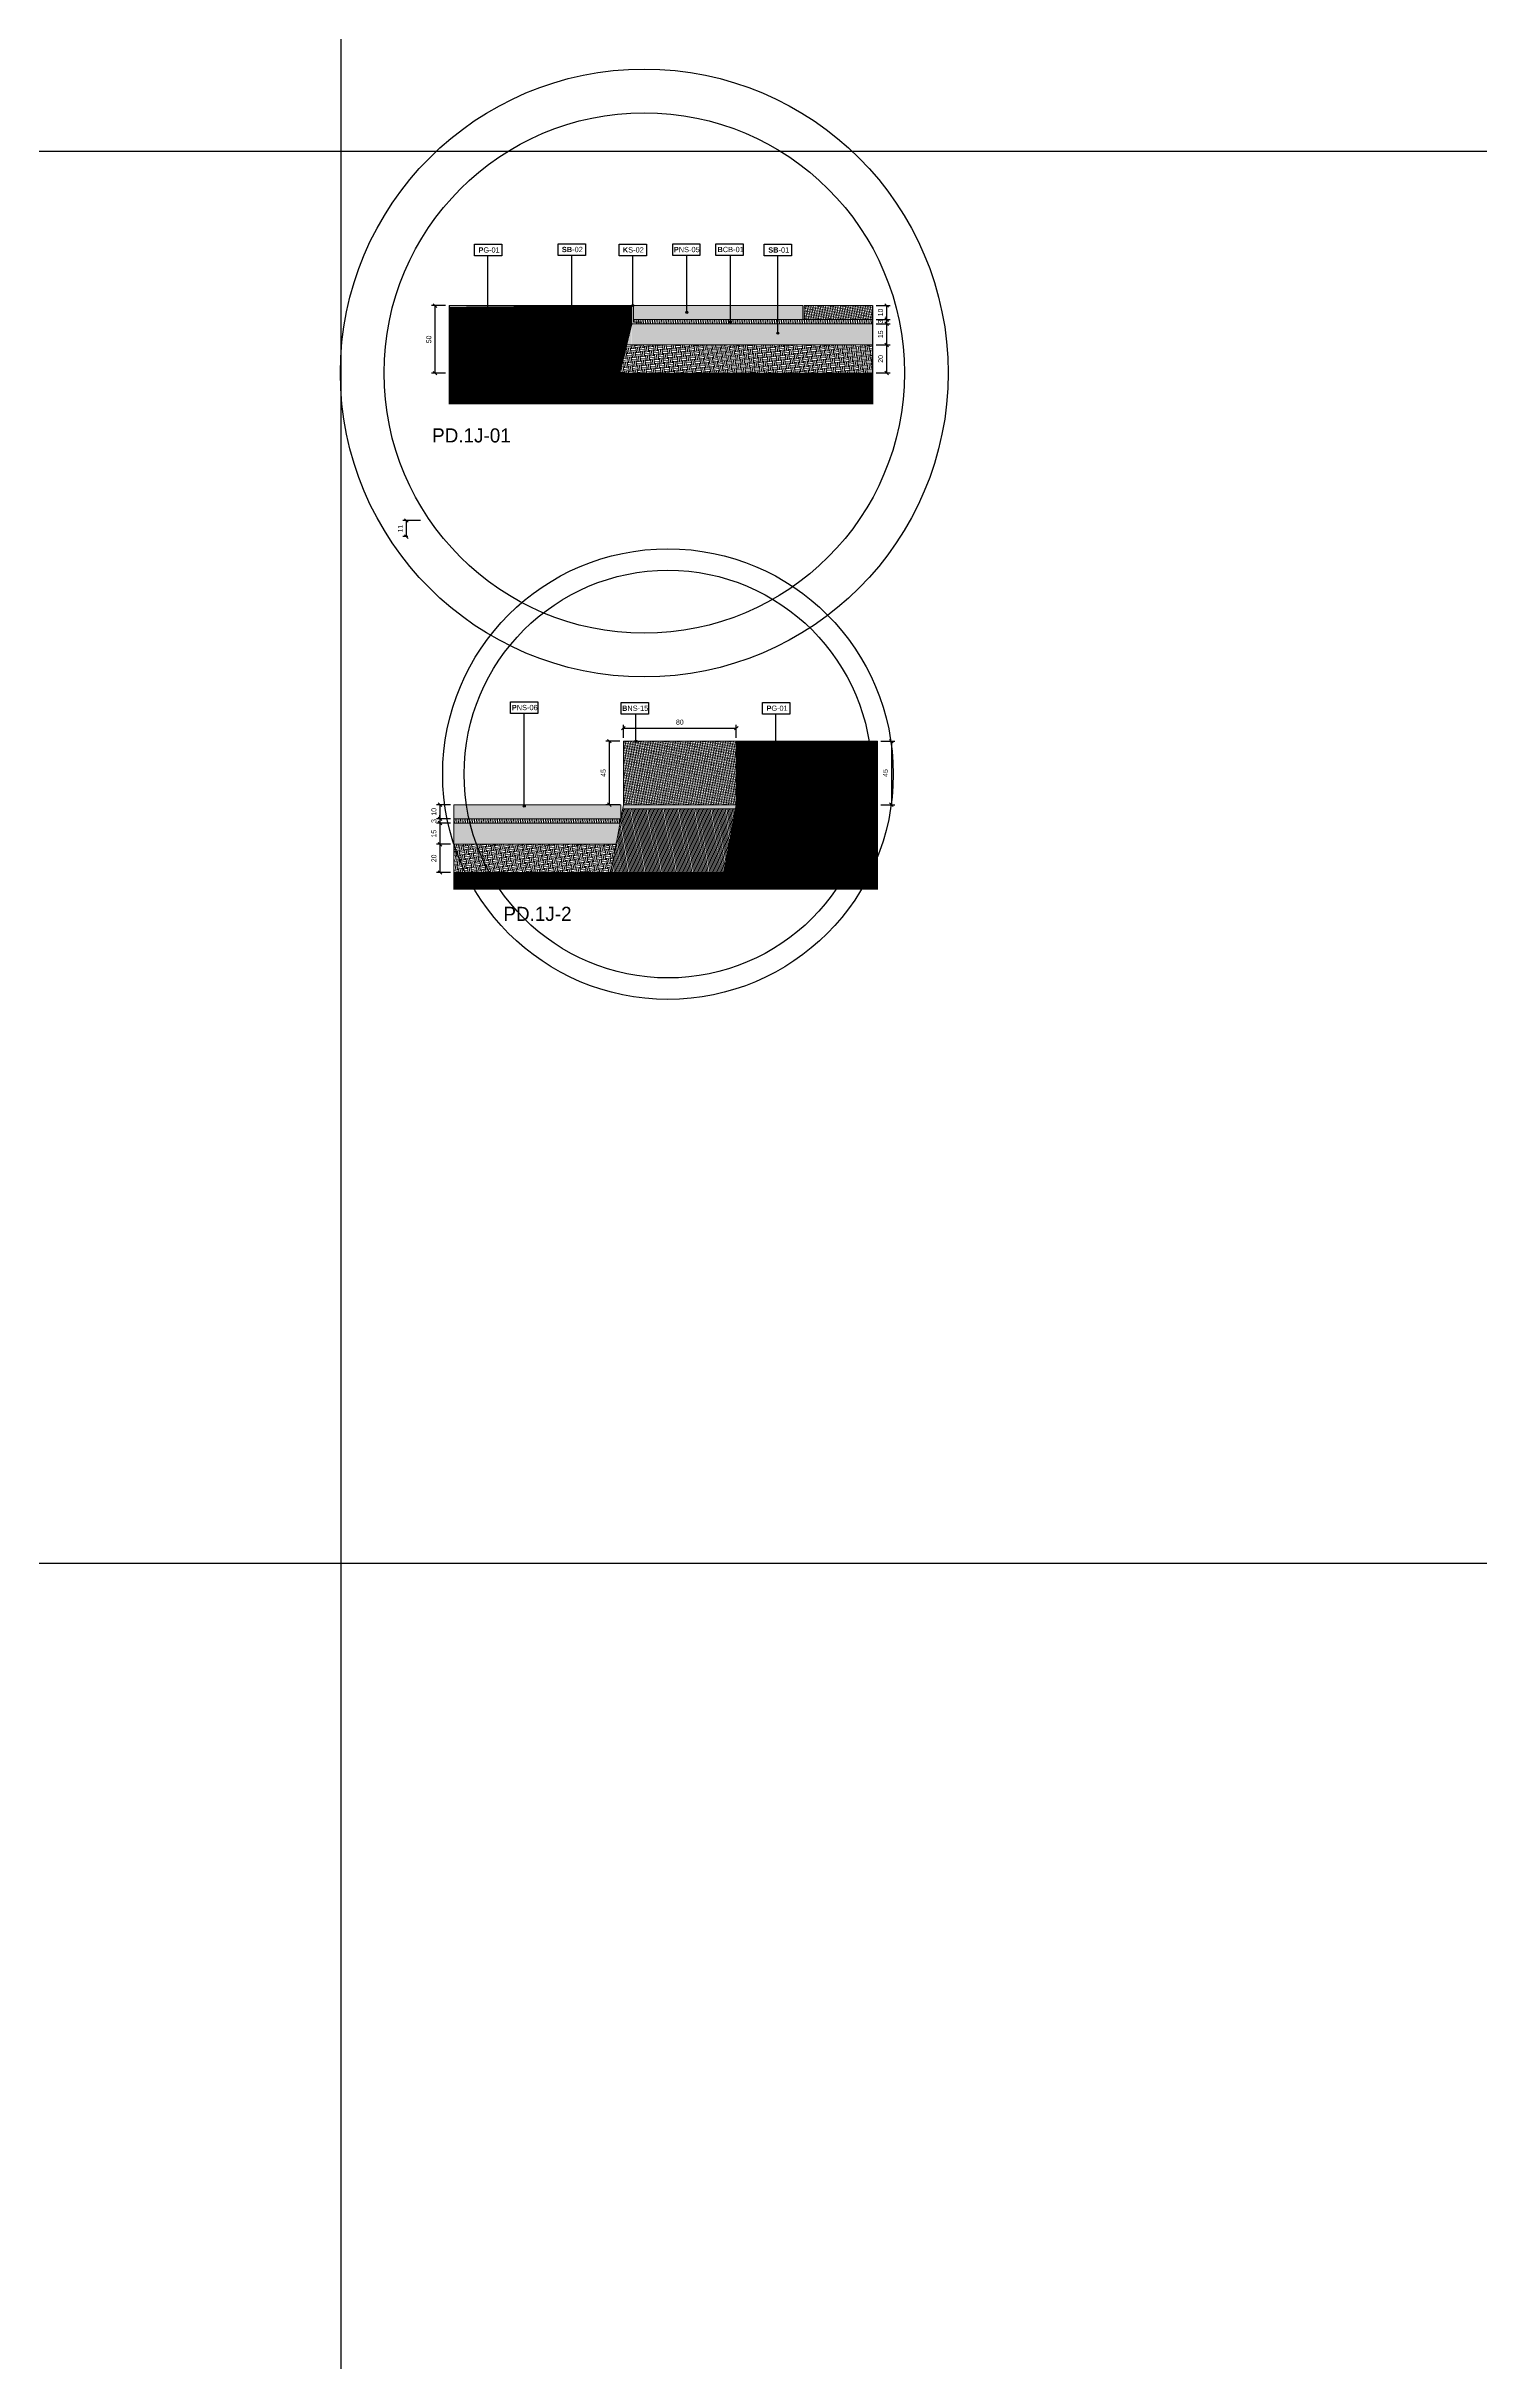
# Model space of a CAD drawing. Header units: metres. Extents: x -325 to 301, y -147 to 149.
# Drawn here: x 20.14 to 30.3, y 17.8 to 34.2 of the extents above; entities that cross this region are included whole.
import ezdxf

# ---------------------------------------------------------------- set-up
doc = ezdxf.new("R2010")
doc.units = ezdxf.units.M
doc.layers.get('Defpoints').update_dxf_attribs({"lineweight": 13})
doc.layers.add('-aux', color=50, linetype='Continuous', plot=False)
doc.layers.add('-AUX-QAD', color=5, linetype='Continuous', plot=False)
doc.layers.add('0-TX-1_25', color=7, linetype='Continuous', true_color=0x3f4f7f)
for name, color, linetype, lineweight, true_color in [('03-TR-Paviment_01_Compacted Ground', 7, 'Continuous', 5, 0xc5a967), ('03-TR-Paviment_08_Natural Stone Bleachers', 7, 'Continuous', 5, 0xafad9d), ('3-TR sorra granitica', 7, 'Continuous', 0, 0xf2dac9), ('3-TR tot_u', 7, 'Continuous', 5, 0x787878)]:
    doc.layers.add(name, color=color, linetype=linetype, lineweight=lineweight, true_color=true_color)
for name, color, linetype, lineweight in [('1-CM', 7, 'Continuous', 0), ('2-L-secció', 1, 'Continuous', 0), ('2-metall', 5, 'Continuous', 0), ('3-TR Formigó', 252, 'Continuous', 0), ('3-TR Seleccionat', 44, 'Continuous', 0), ('3-TR Tot-u', 37, 'Continuous', 0)]:
    doc.layers.add(name, color=color, linetype=linetype, lineweight=lineweight)
for name, color, linetype in [('1-SECCIÓ', 1, 'Continuous'), ('A-KEYPLAN_HATCH', 7, 'Continuous'), ('A_TEXT_2', 7, 'Continuous')]:
    doc.layers.add(name, color=color, linetype=linetype)
doc.styles.add('Arial_4', font='arial.ttf', dxfattribs={"height": 1.8})
doc.styles.get("Standard").update_dxf_attribs({"font": 'arial.ttf'})
doc.styles.add('x-llegenda materials$0$ENGRAVERS', font='TT0586M.TTF')
doc.dimstyles.new('ISO-25', dxfattribs={"dimtxt": 0.1, "dimasz": 0.1, "dimexe": 0.1, "dimexo": 0.1, "dimgap": 0.1, "dimtad": 1, "dimdec": 0, "dimlfac": 100, "dimzin": 9, "dimtxsty": 'Standard', "dimblk": 'OBLIQUE', "dimcen": 0.1, "dimadec": 0, "dimazin": 0, "dimtfac": 1, "dimtdec": 0, "dimtmove": 0, "dimatfit": 3, "dimldrblk": 'OBLIQUE', "dimfxl": 1, "dimarcsym": 0})

# ---------------------------------------------------------------- blocks, each defined once
blk = doc.blocks.new('hatch keyplan 2')
at = {"layer": 'A-KEYPLAN_HATCH'}
blk.add_lwpolyline([(0, 0.0055), (0.0129, 0.0055), (0.0129, 0), (0, 0)], close=True, dxfattribs=at)
blk = doc.blocks.new('hatch keyplan')
at = {"layer": 'A-KEYPLAN_HATCH'}
blk.add_blockref('hatch keyplan 2', (1.4306, 0.8521), dxfattribs=at)
blk = doc.blocks.new('SB-01')
at = {"layer": 'A-KEYPLAN_HATCH'}
blk.add_blockref('hatch keyplan', (-1.4306, -0.8521), dxfattribs=at)
at = {"layer": 'A_TEXT_2', "insert": (-0.0008, 0.004), "char_height": 0.0025, "attachment_point": 1}
blk.add_mtext_dynamic_manual_height_columns('\\pi0.00271;{\\fArial|b1|i0|c0|p34;SB}-01', width=0.014562, gutter_width=0.015, heights=[0], dxfattribs=at)
blk = doc.blocks.new('SB-02')
at = {"layer": 'A-KEYPLAN_HATCH'}
blk.add_blockref('hatch keyplan', (-1.4306, -0.8521), dxfattribs=at)
at = {"layer": 'A_TEXT_2', "insert": (-0.0008, 0.0041), "char_height": 0.0025, "attachment_point": 1}
blk.add_mtext_dynamic_manual_height_columns('\\pi0.00249;{\\fArial|b1|i0|c0|p34;SB}-02', width=0.014562, gutter_width=0.015, heights=[0], dxfattribs=at)
blk = doc.blocks.new('_Oblique')
at = {"color": 0, "lineweight": -2}
blk.add_line((-0.5, -0.5), (0.5, 0.5), dxfattribs=at)
blk = doc.blocks.new('*D658')
at = {"layer": '0-TX-1_25', "color": 0, "lineweight": -2, "transparency": 16777216}
for p, q in [((22.972, 32.363), (22.872, 32.363)), ((22.897, 32.363), (22.897, 31.885)), ((22.972, 31.885), (22.872, 31.885))]:
    blk.add_line(p, q, dxfattribs=at)
at = {"layer": 'Defpoints', "color": 0, "transparency": 16777216}
for p in [(22.997, 32.363), (22.897, 31.885), (22.997, 31.885)]:
    blk.add_point(p, dxfattribs=at)
at = {"layer": '0-TX-1_25', "color": 0, "lineweight": -2, "transparency": 16777216, "xscale": 0.025, "yscale": 0.025, "zscale": 0.025}
for p, rotation in [((22.897, 32.363), 90), ((22.897, 31.885), 270)]:
    blk.add_blockref('_Oblique', p, dxfattribs=dict(at, rotation=rotation))
at = {"layer": '0-TX-1_25', "color": 0, "transparency": 16777216, "insert": (22.854, 32.124), "char_height": 0.035, "attachment_point": 5, "rotation": 90}
blk.add_mtext('50', dxfattribs=at)
blk = doc.blocks.new('POINT')
at = {"layer": '0-TX-1_25'}
h = blk.add_hatch(dxfattribs=at)
h.set_pattern_fill('ANGLE', color=256)
h.set_pattern_definition([(0, (-83.747, -12.726), (0, 6.985), [5.08, -1.905]), (90, (-83.747, -12.726), (-6.985, 4e-16), [5.08, -1.905])])
edge = h.paths.add_edge_path()
edge.add_arc((0, 0), 0.0075, 0, 360)
h = blk.add_hatch(color=256, dxfattribs=at)
h.dxf.hatch_style = 1
edge = h.paths.add_edge_path()
edge.add_arc((0, 0), 0.0075, 0, 360)
blk.add_circle((0, 0), 0.0075, dxfattribs=at)
blk = doc.blocks.new('K06')
at = {"layer": 'A-KEYPLAN_HATCH'}
blk.add_blockref('hatch keyplan', (-1.4306, -0.8521), dxfattribs=at)
at = {"layer": 'A_TEXT_2', "insert": (-0.0008, 0.004), "char_height": 0.0025, "attachment_point": 1}
blk.add_mtext_dynamic_manual_height_columns('\\pi0.00255;{\\fArial|b1|i0|c0|p34;K}S-02', width=0.014562, gutter_width=0.015, heights=[0], dxfattribs=at)
blk = doc.blocks.new('B-CB01')
at = {"layer": 'A-KEYPLAN_HATCH'}
blk.add_blockref('hatch keyplan', (-1.4306, -0.8521), dxfattribs=at)
at = {"layer": 'A_TEXT_2', "insert": (-0.0008, 0.0041), "char_height": 0.0025, "attachment_point": 1}
blk.add_mtext_dynamic_manual_height_columns('\\pi0.00152;{\\fArial|b1|i0|c0|p34;B}CB-01', width=0.014562, gutter_width=0.015, heights=[0], dxfattribs=at)
blk = doc.blocks.new('PNS_05')
at = {"layer": 'A-KEYPLAN_HATCH', "xscale": 0.7124947396918078, "yscale": 0.7124947396918078, "zscale": 0.7124947396918078}
blk.add_blockref('hatch keyplan', (-1.01928, -0.60715), dxfattribs=at)
at = {"layer": 'A_TEXT_2', "insert": (-0.00057, 0.00291), "char_height": 0.0017812, "attachment_point": 1}
blk.add_mtext_dynamic_manual_height_columns('\\pi0.00097;{\\fArial|b1|i0|c0|p34;P}NS-05', width=0.0103753, gutter_width=0.01069, heights=[0], dxfattribs=at)
blk = doc.blocks.new('PG01')
at = {"layer": 'A-KEYPLAN_HATCH'}
blk.add_blockref('hatch keyplan', (-1.4296, -0.8521), dxfattribs=at)
at = {"layer": 'A-KEYPLAN_HATCH', "insert": (0.0002, 0.004), "char_height": 0.002459, "attachment_point": 1, "line_spacing_factor": 0.938532, "style": 'Arial_4'}
blk.add_mtext_dynamic_manual_height_columns('\\pi0.00276;{\\fArial|b1|i0|c0|p34;P}G-01', width=0.014562, gutter_width=0.015, heights=[0], dxfattribs=at)
blk = doc.blocks.new('*D1507')
at = {"layer": '0-TX-1_25', "color": 0, "lineweight": -2, "transparency": 16777216}
for p, q in [((125.071, 30.38), (124.976, 30.38)), ((125.001, 30.38), (125.001, 30.229)), ((124.901, 30.229), (125.026, 30.229))]:
    blk.add_line(p, q, dxfattribs=at)
at = {"layer": 'Defpoints', "color": 0, "transparency": 16777216}
for p in [(125.096, 30.38), (22.721, 30.229), (125.001, 30.229)]:
    blk.add_point(p, dxfattribs=at)
at = {"layer": '0-TX-1_25', "color": 0, "lineweight": -2, "transparency": 16777216, "xscale": 0.025, "yscale": 0.025, "zscale": 0.025}
for p, rotation in [((125.001, 30.38), 90), ((125.001, 30.229), 270)]:
    blk.add_blockref('_Oblique', p, dxfattribs=dict(at, rotation=rotation))
at = {"layer": '0-TX-1_25', "color": 0, "transparency": 16777216, "insert": (124.958, 30.304), "char_height": 0.035, "attachment_point": 5, "rotation": 90}
blk.add_mtext('15', dxfattribs=at)
blk = doc.blocks.new('*D1590')
at = {"layer": '0-TX-1_25', "color": 0, "lineweight": -2, "transparency": 16777216}
for p, q in [((26.022, 32.364), (26.122, 32.364)), ((26.097, 32.364), (26.097, 32.265)), ((26.022, 32.265), (26.122, 32.265))]:
    blk.add_line(p, q, dxfattribs=at)
at = {"layer": 'Defpoints', "color": 0, "transparency": 16777216}
for p in [(25.997, 32.364), (25.997, 32.265), (26.097, 32.265)]:
    blk.add_point(p, dxfattribs=at)
at = {"layer": '0-TX-1_25', "color": 0, "lineweight": -2, "transparency": 16777216, "xscale": 0.025, "yscale": 0.025, "zscale": 0.025}
for p, rotation in [((26.097, 32.364), 90), ((26.097, 32.265), 270)]:
    blk.add_blockref('_Oblique', p, dxfattribs=dict(at, rotation=rotation))
at = {"layer": '0-TX-1_25', "color": 0, "transparency": 16777216, "insert": (26.054, 32.315), "char_height": 0.035, "attachment_point": 5, "rotation": 90}
blk.add_mtext('10', dxfattribs=at)
blk = doc.blocks.new('*D1591')
at = {"layer": '0-TX-1_25', "color": 0, "lineweight": -2, "transparency": 16777216}
for p, q in [((26.022, 32.264), (26.122, 32.264)), ((26.022, 32.235), (26.122, 32.235)), ((26.097, 32.264), (26.097, 32.289)), ((26.097, 32.264), (26.097, 32.235)), ((26.097, 32.235), (26.097, 32.21))]:
    blk.add_line(p, q, dxfattribs=at)
at = {"layer": 'Defpoints', "color": 0, "transparency": 16777216}
for p in [(25.997, 32.264), (25.997, 32.235), (26.097, 32.235)]:
    blk.add_point(p, dxfattribs=at)
at = {"layer": '0-TX-1_25', "color": 0, "lineweight": -2, "transparency": 16777216, "xscale": 0.025, "yscale": 0.025, "zscale": 0.025}
for p, rotation in [((26.097, 32.264), 270), ((26.097, 32.235), 90)]:
    blk.add_blockref('_Oblique', p, dxfattribs=dict(at, rotation=rotation))
at = {"layer": '0-TX-1_25', "color": 0, "transparency": 16777216, "insert": (26.054, 32.25), "char_height": 0.035, "attachment_point": 5, "rotation": 90}
blk.add_mtext('3', dxfattribs=at)
blk = doc.blocks.new('*D1592')
at = {"layer": '0-TX-1_25', "color": 0, "lineweight": -2, "transparency": 16777216}
for p, q in [((26.022, 32.235), (26.122, 32.235)), ((26.097, 32.235), (26.097, 32.085)), ((26.022, 32.085), (26.122, 32.085))]:
    blk.add_line(p, q, dxfattribs=at)
at = {"layer": 'Defpoints', "color": 0, "transparency": 16777216}
for p in [(25.997, 32.235), (25.997, 32.085), (26.097, 32.085)]:
    blk.add_point(p, dxfattribs=at)
at = {"layer": '0-TX-1_25', "color": 0, "lineweight": -2, "transparency": 16777216, "xscale": 0.025, "yscale": 0.025, "zscale": 0.025}
for p, rotation in [((26.097, 32.235), 90), ((26.097, 32.085), 270)]:
    blk.add_blockref('_Oblique', p, dxfattribs=dict(at, rotation=rotation))
at = {"layer": '0-TX-1_25', "color": 0, "transparency": 16777216, "insert": (26.054, 32.16), "char_height": 0.035, "attachment_point": 5, "rotation": 90}
blk.add_mtext('15', dxfattribs=at)
blk = doc.blocks.new('*D1593')
at = {"layer": '0-TX-1_25', "color": 0, "lineweight": -2, "transparency": 16777216}
for p, q in [((26.022, 32.085), (26.122, 32.085)), ((26.097, 32.085), (26.097, 31.886)), ((26.022, 31.886), (26.122, 31.886))]:
    blk.add_line(p, q, dxfattribs=at)
at = {"layer": 'Defpoints', "color": 0, "transparency": 16777216}
for p in [(25.997, 32.085), (25.997, 31.886), (26.097, 31.886)]:
    blk.add_point(p, dxfattribs=at)
at = {"layer": '0-TX-1_25', "color": 0, "lineweight": -2, "transparency": 16777216, "xscale": 0.025, "yscale": 0.025, "zscale": 0.025}
for p, rotation in [((26.097, 32.085), 90), ((26.097, 31.886), 270)]:
    blk.add_blockref('_Oblique', p, dxfattribs=dict(at, rotation=rotation))
at = {"layer": '0-TX-1_25', "color": 0, "transparency": 16777216, "insert": (26.054, 31.986), "char_height": 0.035, "attachment_point": 5, "rotation": 90}
blk.add_mtext('20', dxfattribs=at)
blk = doc.blocks.new('*D1706')
at = {"layer": '0-TX-1_25', "color": 0, "lineweight": -2, "transparency": 16777216}
for p, q in [((24.232, 29.303), (24.232, 29.395)), ((24.232, 29.37), (25.032, 29.37)), ((25.032, 29.303), (25.032, 29.395))]:
    blk.add_line(p, q, dxfattribs=at)
at = {"layer": 'Defpoints', "color": 0, "transparency": 16777216}
for p in [(25.032, 29.37), (24.232, 29.278), (25.032, 29.278)]:
    blk.add_point(p, dxfattribs=at)
at = {"layer": '0-TX-1_25', "color": 0, "lineweight": -2, "transparency": 16777216, "xscale": 0.025, "yscale": 0.025, "zscale": 0.025, "rotation": 180}
blk.add_blockref('_Oblique', (24.232, 29.37), dxfattribs=at)
at = {"layer": '0-TX-1_25', "color": 0, "lineweight": -2, "transparency": 16777216, "xscale": 0.025, "yscale": 0.025, "zscale": 0.025}
blk.add_blockref('_Oblique', (25.032, 29.37), dxfattribs=at)
at = {"layer": '0-TX-1_25', "color": 0, "transparency": 16777216, "insert": (24.632, 29.413), "char_height": 0.035, "attachment_point": 5}
blk.add_mtext('80', dxfattribs=at)
blk = doc.blocks.new('BNS-15')
at = {"layer": 'A-KEYPLAN_HATCH', "xscale": 0.7124947396918078, "yscale": 0.7124947396918078, "zscale": 0.7124947396918078}
blk.add_blockref('hatch keyplan', (-1.01928, -0.60715), dxfattribs=at)
at = {"layer": 'A_TEXT_2', "insert": (0.00031, 0.00286), "char_height": 0.0017812, "attachment_point": 1}
blk.add_mtext_dynamic_manual_height_columns('{\\fArial|b1|i0|c0|p34;B}NS-15', width=0.0103753, gutter_width=0.01069, heights=[0], dxfattribs=at)
blk = doc.blocks.new('*D1707')
at = {"layer": '0-TX-1_25', "color": 0, "lineweight": -2, "transparency": 16777216}
for p, q in [((26.057, 29.278), (26.156, 29.278)), ((26.131, 29.278), (26.131, 28.828)), ((26.057, 28.828), (26.156, 28.828))]:
    blk.add_line(p, q, dxfattribs=at)
at = {"layer": 'Defpoints', "color": 0, "transparency": 16777216}
for p in [(26.032, 29.278), (26.032, 28.828), (26.131, 28.828)]:
    blk.add_point(p, dxfattribs=at)
at = {"layer": '0-TX-1_25', "color": 0, "lineweight": -2, "transparency": 16777216, "xscale": 0.025, "yscale": 0.025, "zscale": 0.025}
for p, rotation in [((26.131, 29.278), 90), ((26.131, 28.828), 270)]:
    blk.add_blockref('_Oblique', p, dxfattribs=dict(at, rotation=rotation))
at = {"layer": '0-TX-1_25', "color": 0, "transparency": 16777216, "insert": (26.088, 29.053), "char_height": 0.035, "attachment_point": 5, "rotation": 90}
blk.add_mtext('45', dxfattribs=at)
blk = doc.blocks.new('*D1708')
at = {"layer": '0-TX-1_25', "color": 0, "lineweight": -2, "transparency": 16777216}
for p, q in [((24.207, 29.278), (24.108, 29.278)), ((24.133, 28.828), (24.133, 29.278)), ((24.207, 28.828), (24.108, 28.828))]:
    blk.add_line(p, q, dxfattribs=at)
at = {"layer": 'Defpoints', "color": 0, "transparency": 16777216}
for p in [(24.133, 29.278), (24.232, 29.278), (24.232, 28.828)]:
    blk.add_point(p, dxfattribs=at)
at = {"layer": '0-TX-1_25', "color": 0, "lineweight": -2, "transparency": 16777216, "xscale": 0.025, "yscale": 0.025, "zscale": 0.025}
for p, rotation in [((24.133, 29.278), 90), ((24.133, 28.828), 270)]:
    blk.add_blockref('_Oblique', p, dxfattribs=dict(at, rotation=rotation))
at = {"layer": '0-TX-1_25', "color": 0, "transparency": 16777216, "insert": (24.09, 29.053), "char_height": 0.035, "attachment_point": 5, "rotation": 90}
blk.add_mtext('45', dxfattribs=at)
blk = doc.blocks.new('*D1709')
at = {"layer": '0-TX-1_25', "color": 0, "lineweight": -2, "transparency": 16777216}
for p, q in [((23.007, 28.828), (22.908, 28.828)), ((23.007, 28.728), (22.908, 28.728)), ((22.933, 28.828), (22.933, 28.728))]:
    blk.add_line(p, q, dxfattribs=at)
at = {"layer": 'Defpoints', "color": 0, "transparency": 16777216}
for p in [(22.933, 28.728), (23.032, 28.828), (23.032, 28.728)]:
    blk.add_point(p, dxfattribs=at)
at = {"layer": '0-TX-1_25', "color": 0, "lineweight": -2, "transparency": 16777216, "xscale": 0.025, "yscale": 0.025, "zscale": 0.025}
for p, rotation in [((22.933, 28.828), 90), ((22.933, 28.728), 270)]:
    blk.add_blockref('_Oblique', p, dxfattribs=dict(at, rotation=rotation))
at = {"layer": '0-TX-1_25', "color": 0, "transparency": 16777216, "insert": (22.89, 28.778), "char_height": 0.035, "attachment_point": 5, "rotation": 90}
blk.add_mtext('10', dxfattribs=at)
blk = doc.blocks.new('*D1710')
at = {"layer": '0-TX-1_25', "color": 0, "lineweight": -2, "transparency": 16777216}
for p, q in [((23.007, 28.728), (22.908, 28.728)), ((22.933, 28.728), (22.933, 28.753)), ((22.933, 28.728), (22.933, 28.698)), ((23.007, 28.698), (22.908, 28.698)), ((22.933, 28.698), (22.933, 28.673))]:
    blk.add_line(p, q, dxfattribs=at)
at = {"layer": 'Defpoints', "color": 0, "transparency": 16777216}
for p in [(23.032, 28.728), (22.933, 28.698), (23.032, 28.698)]:
    blk.add_point(p, dxfattribs=at)
at = {"layer": '0-TX-1_25', "color": 0, "lineweight": -2, "transparency": 16777216, "xscale": 0.025, "yscale": 0.025, "zscale": 0.025}
for p, rotation in [((22.933, 28.728), 270), ((22.933, 28.698), 90)]:
    blk.add_blockref('_Oblique', p, dxfattribs=dict(at, rotation=rotation))
at = {"layer": '0-TX-1_25', "color": 0, "transparency": 16777216, "insert": (22.89, 28.713), "char_height": 0.035, "attachment_point": 5, "rotation": 90}
blk.add_mtext('3', dxfattribs=at)
blk = doc.blocks.new('*D1711')
at = {"layer": '0-TX-1_25', "color": 0, "lineweight": -2, "transparency": 16777216}
for p, q in [((23.007, 28.698), (22.908, 28.698)), ((23.007, 28.548), (22.908, 28.548)), ((22.933, 28.698), (22.933, 28.548))]:
    blk.add_line(p, q, dxfattribs=at)
at = {"layer": 'Defpoints', "color": 0, "transparency": 16777216}
for p in [(22.933, 28.548), (23.032, 28.698), (23.032, 28.548)]:
    blk.add_point(p, dxfattribs=at)
at = {"layer": '0-TX-1_25', "color": 0, "lineweight": -2, "transparency": 16777216, "xscale": 0.025, "yscale": 0.025, "zscale": 0.025}
for p, rotation in [((22.933, 28.698), 90), ((22.933, 28.548), 270)]:
    blk.add_blockref('_Oblique', p, dxfattribs=dict(at, rotation=rotation))
at = {"layer": '0-TX-1_25', "color": 0, "transparency": 16777216, "insert": (22.89, 28.623), "char_height": 0.035, "attachment_point": 5, "rotation": 90}
blk.add_mtext('15', dxfattribs=at)
blk = doc.blocks.new('*D1712')
at = {"layer": '0-TX-1_25', "color": 0, "lineweight": -2, "transparency": 16777216}
for p, q in [((23.007, 28.548), (22.908, 28.548)), ((22.933, 28.548), (22.933, 28.348)), ((23.007, 28.348), (22.908, 28.348))]:
    blk.add_line(p, q, dxfattribs=at)
at = {"layer": 'Defpoints', "color": 0, "transparency": 16777216}
for p in [(23.032, 28.548), (22.933, 28.348), (23.032, 28.348)]:
    blk.add_point(p, dxfattribs=at)
at = {"layer": '0-TX-1_25', "color": 0, "lineweight": -2, "transparency": 16777216, "xscale": 0.025, "yscale": 0.025, "zscale": 0.025}
for p, rotation in [((22.933, 28.548), 90), ((22.933, 28.348), 270)]:
    blk.add_blockref('_Oblique', p, dxfattribs=dict(at, rotation=rotation))
at = {"layer": '0-TX-1_25', "color": 0, "transparency": 16777216, "insert": (22.89, 28.448), "char_height": 0.035, "attachment_point": 5, "rotation": 90}
blk.add_mtext('20', dxfattribs=at)
blk = doc.blocks.new('*D1716')
at = {"layer": '0-TX-1_25', "color": 0, "lineweight": -2, "transparency": 16777216}
for p, q in [((22.794, 30.841), (22.669, 30.841)), ((22.694, 30.841), (22.694, 30.727)), ((22.706, 30.727), (22.669, 30.727))]:
    blk.add_line(p, q, dxfattribs=at)
at = {"layer": 'Defpoints', "color": 0, "transparency": 16777216}
for p in [(141.186, 30.841), (22.694, 30.727), (22.731, 30.727)]:
    blk.add_point(p, dxfattribs=at)
at = {"layer": '0-TX-1_25', "color": 0, "lineweight": -2, "transparency": 16777216, "xscale": 0.025, "yscale": 0.025, "zscale": 0.025}
for p, rotation in [((22.694, 30.841), 90), ((22.694, 30.727), 270)]:
    blk.add_blockref('_Oblique', p, dxfattribs=dict(at, rotation=rotation))
at = {"layer": '0-TX-1_25', "color": 0, "transparency": 16777216, "insert": (22.652, 30.784), "char_height": 0.035, "attachment_point": 5, "rotation": 90}
blk.add_mtext('11', dxfattribs=at)
blk = doc.blocks.new('PNS06')
at = {"layer": 'A-KEYPLAN_HATCH', "xscale": 0.7124947396918078, "yscale": 0.7124947396918078, "zscale": 0.7124947396918078}
blk.add_blockref('hatch keyplan', (-1.01928, -0.60715), dxfattribs=at)
at = {"layer": 'A_TEXT_2', "insert": (-0.00057, 0.00291), "char_height": 0.0017812, "attachment_point": 1}
blk.add_mtext_dynamic_manual_height_columns('\\pi0.00098;{\\fArial|b1|i0|c0|p34;P}NS-06', width=0.0103753, gutter_width=0.01069, heights=[0], dxfattribs=at)

msp = doc.modelspace()

# ---------------------------------------------------------------- hatches: boundary and pattern name
at = {"layer": '03-TR-Paviment_01_Compacted Ground'}
h = msp.add_hatch(dxfattribs=at)
h.set_pattern_fill('ANSI31', color=256, scale=0.002, angle=225, style=0)
h.set_pattern_definition([(270, (-177.0863813, -19.1960234), (0.00635, -2e-18), [])])
h.paths.add_polyline_path([(22.997, 32.355), (22.997, 31.885), (24.207, 31.886), (24.293, 32.234), (24.291, 32.364)])
h = msp.add_hatch(dxfattribs=at)
h.set_pattern_fill('ANSI31', color=256, scale=0.002, angle=45, style=0)
h.set_pattern_definition([(90, (1.918638, -40.0865107), (-0.00635, 0), [])])
h.paths.add_polyline_path([(25.032, 29.278), (25.032, 28.828), (26.032, 28.828), (26.032, 29.278)])
at = {"layer": '03-TR-Paviment_08_Natural Stone Bleachers'}
h = msp.add_hatch(dxfattribs=at)
h.set_pattern_fill('DASH', color=256, scale=0.002611, angle=233, style=0, double=1)
h.set_pattern_definition([(233, (-127.440008, -92.483593), (0.0016315323, -0.0116089556), [0.0082894435, -0.0082894435])])
h.paths.add_polyline_path([(24.306, 32.364), (24.304, 32.264), (25.504, 32.265), (25.504, 32.364)])
h = msp.add_hatch(dxfattribs=at)
h.set_pattern_fill('DASH', color=256, scale=0.002611, angle=233, style=0, double=1)
h.set_pattern_definition([(233, (-126.230008, -92.483593), (0.0016315323, -0.0116089556), [0.0082894435, -0.0082894435])])
h.paths.add_polyline_path([(25.516, 32.364), (25.514, 32.264), (25.997, 32.265), (25.997, 32.364)])
h = msp.add_hatch(dxfattribs=at)
h.set_pattern_fill('DASH', color=256, scale=0.002611, angle=232.4264, style=0, double=1)
h.set_pattern_definition([(232.4264096, (-128.020739, -92.539185), (0.00151523477, -0.01162470696), [0.0082894435, -0.0082894435])])
h.paths.add_polyline_path([(24.232, 29.278), (24.232, 28.829), (25.032, 28.828), (25.032, 29.278)])
h = msp.add_hatch(dxfattribs=at)
h.set_pattern_fill('DASH', color=256, scale=0.002611, angle=233, style=0, double=1)
h.set_pattern_definition([(233, (-128.730769, -96.019385), (0.0016315323, -0.0116089556), [0.0082894435, -0.0082894435])])
h.paths.add_polyline_path([(23.032, 28.828), (23.032, 28.728), (24.213, 28.729), (24.213, 28.828)])
at = {"layer": '2-metall'}
h = msp.add_hatch(dxfattribs=at)
h.set_pattern_fill('ANGLE', color=256)
h.set_pattern_definition([(0, (-39.849, 0), (0, 6.985), [5.08, -1.905]), (90, (-39.849, 0), (-6.985, 4e-16), [5.08, -1.905])])
h.paths.add_polyline_path([(24.304, 32.364), (24.304, 32.245), (24.363, 32.245), (24.363, 32.234), (24.293, 32.234), (24.293, 32.364)])
at = {"layer": '3-TR Formigó'}
h = msp.add_hatch(dxfattribs=at)
h.set_pattern_fill('ANSI31', color=256, scale=0.003, angle=234.1752, style=0)
h.set_pattern_definition([(279.17524, (27.141279, 28.578435), (0.00940313, 0.001518806), [])])
h.paths.add_polyline_path([(25.026, 28.798), (24.226, 28.798), (24.143, 28.348), (24.943, 28.348)])
at = {"layer": '3-TR Seleccionat'}
h = msp.add_hatch(dxfattribs=at)
h.set_pattern_fill('ANSI31', color=256, scale=0.002, angle=223.8682, style=0)
h.set_pattern_definition([(268.8682194564, (428160.5585665, -659389.800919), (-0.00634876117834, 0.00012542527825), [])])
h.paths.add_polyline_path([(25.997, 31.886), (22.997, 31.885), (22.997, 31.665), (25.997, 31.665)])
h = msp.add_hatch(dxfattribs=at)
h.set_pattern_fill('ANSI31', color=256, scale=0.002, angle=45, style=0)
h.set_pattern_definition([(90, (-441048.6993794, -650807.746553), (-0.00635, 1e-18), [])])
h.paths.add_polyline_path([(23.032, 28.348), (23.032, 28.228), (26.032, 28.228), (26.032, 28.828), (25.032, 28.828), (24.943, 28.348)])
at = {"layer": '3-TR sorra granitica'}
h = msp.add_hatch(dxfattribs=at)
h.set_pattern_fill('LINE', color=256, scale=0.1, angle=51.1041, style=0)
h.set_pattern_definition([(86.7506083, (59.926771, 238.771603), (-0.0124799034, 0.00070852734), [])])
h.paths.add_polyline_path([(24.293, 32.245), (24.293, 32.245), (24.293, 32.265), (24.293, 32.265)])
h.paths.add_polyline_path([(24.304, 32.265), (24.304, 32.257), (24.32, 32.235), (25.997, 32.235), (25.997, 32.265)])
h = msp.add_hatch(dxfattribs=at)
h.set_pattern_fill('LINE', color=256, scale=0.1, angle=51.1041, style=0)
h.set_pattern_definition([(86.7506083, (58.665838, 235.23541), (-0.0124799034, 0.00070852734), [])])
h.paths.add_polyline_path([(23.032, 28.709), (23.032, 28.709), (23.032, 28.728), (23.032, 28.728)])
h.paths.add_polyline_path([(23.043, 28.728), (23.036, 28.721), (23.032, 28.698), (24.208, 28.698), (24.213, 28.729)])
at = {"layer": '3-TR Tot-u'}
h = msp.add_hatch(dxfattribs=at)
h.set_pattern_fill('EARTH', color=256, scale=0.005, angle=-84.0741)
h.set_pattern_definition([(275.925852, (-39.529067, -47.501847), (0.034858251, -0.028302426), [0.03175, -0.03175]), (275.925852, (-39.517225, -47.500618), (0.034858251, -0.028302426), [0.03175, -0.03175]), (275.925852, (-39.505382, -47.499388), (0.034858251, -0.028302426), [0.03175, -0.03175]), (5.925852, (-39.501025, -47.502926), (0.028302426, 0.034858251), [0.03175, -0.03175]), (5.925852, (-39.499796, -47.51477), (0.028302426, 0.034858251), [0.03175, -0.03175]), (5.925852, (-39.498566, -47.52661), (0.028302426, 0.034858251), [0.03175, -0.03175])])
h.paths.add_polyline_path([(24.257, 32.086), (24.207, 31.886), (25.997, 31.886), (25.997, 32.085), (24.289, 32.086)])
h = msp.add_hatch(dxfattribs=at)
h.set_pattern_fill('EARTH', color=256, scale=0.005, angle=-80.8248, style=0)
h.set_pattern_definition([(279.17524, (-21.678828, 33.590235), (0.036406452, -0.026281081), [0.03175, -0.03175]), (279.17524, (-21.667074, 33.592134), (0.036406452, -0.026281081), [0.03175, -0.03175]), (279.17524, (-21.65532, 33.594032), (0.036406452, -0.026281081), [0.03175, -0.03175]), (9.17524, (-21.65077, 33.590747), (0.026281081, 0.036406452), [0.03175, -0.03175]), (9.17524, (-21.64887, 33.578993), (0.026281081, 0.036406452), [0.03175, -0.03175]), (9.17524, (-21.646972, 33.56724), (0.026281081, 0.036406452), [0.03175, -0.03175])])
h.paths.add_polyline_path([(24.143, 28.348), (24.18, 28.548), (23.032, 28.548), (23.032, 28.348)])
at = {"layer": '3-TR tot_u'}
h = msp.add_hatch(dxfattribs=at)
h.set_pattern_fill('AR-CONC', color=256, scale=0.00025, angle=92.9928)
h.set_pattern_definition([(142.992814, (-39.529067, -47.501847), (0.001601339, 0.045692094), [0.0047625, -0.0523875]), (87.992814, (-39.529067, -47.501847), (-0.047239044, -0.011292642), [0.00381, -0.041910146]), (193.44426, (-39.528934, -47.49804), (-0.045637704, 0.034399452), [0.004047502, -0.044522561]), (139.177014, (-39.54175, -47.50251), (0.00695794, 0.068226093), [0.00714375, -0.07858125]), (189.62837, (-39.54117, -47.496824), (-0.064870924, 0.05604051), [0.006071256, -0.0667839]), (84.176966, (-39.54175, -47.50251), (-0.064870924, 0.05604051), [0.00571499, -0.062864933]), (113.992814, (-39.53891, -47.496003), (0.023552455, 0.039186736), [0.0047625, -0.0523875]), (58.992814, (-39.53891, -47.496003), (-0.04679087, 0.013025288), [0.00381, -0.04191]), (164.44426, (-39.53695, -47.492737), (-0.023238414, 0.052212023), [0.004047502, -0.044522484]), (130.492814, (-39.529067, -47.501847), (-0.021150243, -0.000332572), [0, -0.041402, 0, -0.042545, 0, -0.04206875]), (100.492814, (-39.529067, -47.501847), (-0.02588316, 0.015374507), [0, -0.024257, 0, -0.0404495, 0, -0.01603375]), (60.492814, (-39.528328, -47.515988), (-0.000339588, 0.033926191), [0, -0.015875, 0, -0.04953, 0, -0.0657225]), (50.492814, (-39.527997, -47.52233), (-0.0082814355, 0.036649903), [0, -0.0206375, 0, -0.032893, 0, -0.0466725])])
h.paths.add_polyline_path([(25.997, 32.085), (24.291, 32.085), (24.29, 32.234), (24.288, 32.234), (25.997, 32.235)])
h.paths.add_polyline_path([(24.288, 32.212), (24.257, 32.085), (24.289, 32.085)])
h = msp.add_hatch(dxfattribs=at)
h.set_pattern_fill('AR-CONC', color=256, scale=9e-05, angle=89.1201)
h.set_pattern_definition([(139.120136, (-59.640314, 7.681022), (0.0016861337, 0.0163726586), [0.0017145, -0.0188595]), (84.120136, (-59.640314, 7.681022), (-0.0172417962, -0.002907487), [0.0013716, -0.0150876526]), (189.57158, (-59.640174, 7.682386), (-0.0155556617, 0.0134651714), [0.0014571008, -0.016028122]), (135.304336, (-59.644885, 7.681092), (0.0041580035, 0.024336133), [0.00257175, -0.02828925]), (185.755694, (-59.64454, 7.68312), (-0.021937625, 0.021705804), [0.002185652, -0.024042205]), (80.304287, (-59.644885, 7.681092), (-0.021937625, 0.021705804), [0.002057397, -0.022631376]), (110.120136, (-59.643708, 7.68336), (0.0094123187, 0.0135023525), [0.0017145, -0.0188595]), (55.120136, (-59.643708, 7.68336), (-0.01648955, 0.0058160805), [0.0013716, -0.0150876]), (160.571581, (-59.642923, 7.684485), (-0.0070772314, 0.019318433), [0.0014571008, -0.0160280944]), (126.620136, (-59.640314, 7.6810215), (-0.00760478767, 0.00039479935), [0, -0.01490472, 0, -0.0153162, 0, -0.01514475]), (96.620136, (-59.640314, 7.6810215), (-0.0089228417, 0.0061515134), [0, -0.00873252, 0, -0.01456182, 0, -0.00577215]), (56.620136, (-59.640392, 7.6759244), (0.0007029168, 0.0121937974), [0, -0.005715, 0, -0.0178308, 0, -0.0236601]), (46.620136, (-59.640427, 7.673639), (-0.002083395, 0.0133651946), [0, -0.0074295, 0, -0.01184148, 0, -0.0168021])])
h.paths.add_polyline_path([(25.026, 28.798), (25.032, 28.828), (24.232, 28.828), (24.226, 28.798)])
h = msp.add_hatch(dxfattribs=at)
h.set_pattern_fill('AR-CONC', color=256, scale=0.0002, angle=90.2664)
h.set_pattern_definition([(140.266414, (-1.218455, -40.51651), (0.003018359, 0.036451363), [0.00381, -0.04191]), (85.266414, (-1.218455, -40.51651), (-0.038178181, -0.007226283), [0.003048, -0.033528117]), (190.71786, (-1.218203, -40.513473), (-0.035159821, 0.02922508), [0.003238002, -0.035618049]), (136.450614, (-1.228615, -40.51656), (0.008156283, 0.05425432), [0.005715, -0.062865]), (186.90197, (-1.227935, -40.512037), (-0.049705466, 0.047250218), [0.004857005, -0.05342712]), (81.450565, (-1.228615, -40.51656), (-0.049705466, 0.047250218), [0.004571993, -0.050291946]), (111.266414, (-1.226098, -40.511466), (0.020311824, 0.030417653), [0.00381, -0.04191]), (56.266414, (-1.2261, -40.511466), (-0.036894668, 0.012188985), [0.003048, -0.033528]), (161.71786, (-1.224406, -40.50893), (-0.016582845, 0.042606638), [0.003238002, -0.035617988]), (127.766414, (-1.218455, -40.516511), (-0.0169136972, 0.0005390813), [0, -0.0331216, 0, -0.034036, 0, -0.033655]), (97.766414, (-1.218455, -40.51651), (-0.020098038, 0.0132706243), [0, -0.0194056, 0, -0.0323596, 0, -0.012827]), (57.766414, (-1.218402, -40.527839), (0.0010196429, 0.0271231534), [0, -0.0127, 0, -0.039624, 0, -0.052578]), (47.766414, (-1.218378, -40.53292), (-0.005222997, 0.0296018704), [0, -0.01651, 0, -0.0263144, 0, -0.037338])])
h.paths.add_polyline_path([(24.18, 28.548), (24.208, 28.698), (23.032, 28.698), (23.032, 28.548)])

# ---------------------------------------------------------------- linework, layer by layer
at = {"layer": '-aux'}
for points in [[(22.234, 3.457), (22.234, 133.457)], [(12.234, 33.457), (142.234, 33.457)], [(12.234, 23.457), (142.234, 23.457)]]:
    msp.add_lwpolyline(points, dxfattribs=at)
at = {"layer": '-AUX-QAD'}
for centre, radius in [((24.38, 31.886), 2.153), ((24.38, 31.886), 1.843), ((24.548, 29.045), 1.596), ((24.548, 29.045), 1.444)]:
    msp.add_circle(centre, radius, dxfattribs=at)
at = {"layer": '0-TX-1_25'}
for points in [[(23.271, 32.291), (23.271, 32.716)], [(23.867, 31.769), (23.867, 32.716)], [(24.299, 32.363), (24.299, 32.717)], [(24.682, 32.316), (24.682, 32.718)], [(24.99, 32.249), (24.99, 32.718)], [(25.326, 32.164), (25.326, 32.716)], [(23.53, 28.818), (23.53, 29.474)], [(24.321, 29.278), (24.321, 29.47)], [(25.313, 29.09), (25.313, 29.47)]]:
    msp.add_lwpolyline(points, dxfattribs=at)
at = {"layer": '1-CM'}
for p, q in [((24.32, 32.235), (25.997, 32.235)), ((25.997, 32.085), (24.257, 32.085)), ((25.997, 31.886), (22.997, 31.885))]:
    msp.add_line(p, q, dxfattribs=at)
for points in [[(24.293, 32.364), (22.997, 32.363)], [(24.207, 31.886), (24.293, 32.234)], [(24.293, 32.265), (24.293, 32.265), (24.293, 32.245)], [(25.997, 32.265), (24.304, 32.265)], [(24.304, 32.235), (24.32, 32.235)], [(24.32, 32.235), (25.555, 32.235)], [(24.232, 28.828), (24.232, 29.278), (24.682, 29.278)], [(24.232, 29.228), (24.232, 29.248)], [(26.032, 29.278), (24.832, 29.278)], [(24.232, 28.828), (24.208, 28.698), (23.032, 28.698)], [(23.032, 28.828), (24.213, 28.828), (24.213, 28.728), (23.032, 28.728)], [(24.208, 28.728), (23.032, 28.728)], [(24.226, 28.798), (25.026, 28.798)], [(24.682, 28.828), (26.032, 28.828)], [(24.18, 28.548), (23.032, 28.548), (23.032, 28.698), (24.208, 28.698)], [(24.18, 28.548), (23.032, 28.548), (23.032, 28.348), (24.943, 28.348)], [(24.943, 28.348), (24.967, 28.478)], [(24.143, 28.348), (24.943, 28.348)]]:
    msp.add_lwpolyline(points, dxfattribs=at)
for points in [[(24.304, 32.364), (25.504, 32.364), (25.504, 32.264), (24.304, 32.264)], [(25.514, 32.364), (25.997, 32.364), (25.997, 32.264), (25.514, 32.264)], [(24.232, 29.278), (24.232, 28.828), (25.032, 28.828), (25.032, 29.278)], [(24.943, 28.348), (25.032, 28.828), (24.232, 28.828), (24.143, 28.348)]]:
    msp.add_lwpolyline(points, close=True, dxfattribs=at)
at = {"layer": '1-SECCIÓ'}
for points in [[(22.997, 32.363), (22.997, 31.665)], [(25.997, 32.365), (25.997, 31.665)]]:
    msp.add_lwpolyline(points, dxfattribs=at)
at = {"layer": '2-L-secció'}
for p, q in [((26.032, 29.278), (26.032, 28.228)), ((23.032, 28.828), (23.032, 28.228))]:
    msp.add_line(p, q, dxfattribs=at)
at = {"layer": '2-metall'}
msp.add_lwpolyline([(24.304, 32.364), (24.304, 32.245), (24.363, 32.245), (24.363, 32.234), (24.293, 32.234), (24.293, 32.364)], close=True, dxfattribs=at)

# ---------------------------------------------------------------- block references
at = {"color": 244, "true_color": 0x991b1e}
for name, p, xscale, yscale, zscale in [('K06', (24.202, 32.717), 14.99999999999007, 14.99999999999007, 14.99999999999007), ('PNS_05', (24.581, 32.718), 21.05278700931629, 21.05278700931629, 21.05278700931629), ('PNS06', (23.433, 29.474), 21.05278700931587, 21.05278700931587, 21.05278700931587), ('BNS-15', (24.216, 29.47), 21.05278700931629, 21.05278700931629, 21.05278700931629)]:
    msp.add_blockref(name, p, dxfattribs=dict(at, xscale=xscale, yscale=yscale, zscale=zscale))
at = {"layer": '0-TX-1_25', "xscale": 15, "yscale": 15, "zscale": 15}
for name, p in [('SB-02', (23.771, 32.718)), ('B-CB01', (24.888, 32.718)), ('SB-01', (25.23, 32.716))]:
    msp.add_blockref(name, p, dxfattribs=at)
at = {"layer": '0-TX-1_25', "rotation": 358.8682194563586}
for p in [(24.299, 32.364), (24.682, 32.316), (23.271, 32.291), (24.99, 32.249), (25.326, 32.168), (23.867, 31.769)]:
    msp.add_blockref('POINT', p, dxfattribs=at)
at = {"layer": '0-TX-1_25'}
for p in [(24.321, 29.278), (25.313, 29.09), (23.53, 28.818)]:
    msp.add_blockref('POINT', p, dxfattribs=at)
at = {"layer": 'A-KEYPLAN_HATCH', "xscale": 14.99999999999007, "yscale": 14.99999999999007, "zscale": 14.99999999999007}
for p in [(23.162, 32.716), (25.202, 29.47)]:
    msp.add_blockref('PG01', p, dxfattribs=at)

# ---------------------------------------------------------------- texts
at = {"layer": '-aux', "char_height": 0.1, "width": 19.2101, "attachment_point": 1, "style": 'x-llegenda materials$0$ENGRAVERS'}
for s, insert in [('PD.1J-01', (22.877, 31.494)), ('PD.1J-2', (23.382, 28.105))]:
    msp.add_mtext(s, dxfattribs=dict(at, insert=insert))

# ---------------------------------------------------------------- dimensions: what is measured, and where the dimension line sits
at = {"layer": '0-TX-1_25'}
for base, p1, p2, text, picture, middle in [((22.897, 31.885), (22.997, 32.363), (22.997, 31.885), '50', '*D658', (22.854, 32.124)), ((26.131, 28.828), (26.032, 29.278), (26.032, 28.828), '45', '*D1707', (26.088, 29.053))]:
    dim = msp.add_linear_dim(base=base, p1=p1, p2=p2, angle=90, text=text, dimstyle='ISO-25', override={"dimtxt": 0.035, "dimasz": 0.025, "dimexe": 0.025, "dimexo": 0.025, "dimgap": 0.025, "dimblk1": 'Oblique', "dimblk2": 'Oblique', "dimsah": 1, "dimfxl": 0.1, "dimfxlon": 1, "dimarcsym": 1}, dxfattribs=at)
    dim.commit()
    dim.dimension.update_dxf_attribs({"geometry": picture, "text_midpoint": middle})
for base, p1, p2, picture, middle in [((26.097, 32.265), (25.997, 32.364), (25.997, 32.265), '*D1590', (26.054, 32.315)), ((26.097, 32.085), (25.997, 32.235), (25.997, 32.085), '*D1592', (26.054, 32.16)), ((26.097, 31.886), (25.997, 32.085), (25.997, 31.886), '*D1593', (26.054, 31.986)), ((22.694, 30.727), (141.186, 30.841), (22.731, 30.727), '*D1716', (22.652, 30.784)), ((125.001, 30.229), (125.096, 30.38), (22.721, 30.229), '*D1507', (124.958, 30.304)), ((24.133, 29.278), (24.232, 28.828), (24.232, 29.278), '*D1708', (24.09, 29.053)), ((22.933, 28.728), (23.032, 28.828), (23.032, 28.728), '*D1709', (22.89, 28.778)), ((22.933, 28.548), (23.032, 28.698), (23.032, 28.548), '*D1711', (22.89, 28.623)), ((22.933, 28.348), (23.032, 28.548), (23.032, 28.348), '*D1712', (22.89, 28.448))]:
    dim = msp.add_linear_dim(base=base, p1=p1, p2=p2, angle=90, dimstyle='ISO-25', override={"dimtxt": 0.035, "dimasz": 0.025, "dimexe": 0.025, "dimexo": 0.025, "dimgap": 0.025, "dimblk1": 'Oblique', "dimblk2": 'Oblique', "dimsah": 1, "dimfxl": 0.1, "dimfxlon": 1, "dimarcsym": 1}, dxfattribs=at)
    dim.commit()
    dim.dimension.update_dxf_attribs({"geometry": picture, "text_midpoint": middle})
for base, p1, p2, picture, middle in [((26.097, 32.235), (25.997, 32.264), (25.997, 32.235), '*D1591', (26.097, 32.25)), ((22.933, 28.698), (23.032, 28.728), (23.032, 28.698), '*D1710', (22.933, 28.713))]:
    dim = msp.add_linear_dim(base=base, p1=p1, p2=p2, angle=90, dimstyle='ISO-25', override={"dimtxt": 0.035, "dimasz": 0.025, "dimexe": 0.025, "dimexo": 0.025, "dimgap": 0.025, "dimblk1": 'Oblique', "dimblk2": 'Oblique', "dimsah": 1, "dimfxl": 0.1, "dimfxlon": 1, "dimarcsym": 1}, dxfattribs=at)
    dim.commit()
    dim.dimension.update_dxf_attribs({"geometry": picture, "text_midpoint": middle, "dimtype": 160})
dim = msp.add_linear_dim(base=(25.032, 29.37), p1=(24.232, 29.278), p2=(25.032, 29.278), dimstyle='ISO-25', override={"dimtxt": 0.035, "dimasz": 0.025, "dimexe": 0.025, "dimexo": 0.025, "dimgap": 0.025, "dimblk1": 'Oblique', "dimblk2": 'Oblique', "dimsah": 1, "dimfxl": 0.1, "dimfxlon": 1, "dimarcsym": 1}, dxfattribs=at)
dim.commit()
dim.dimension.update_dxf_attribs({"geometry": '*D1706', "text_midpoint": (24.632, 29.413)})

doc.saveas('drawing.dxf')
